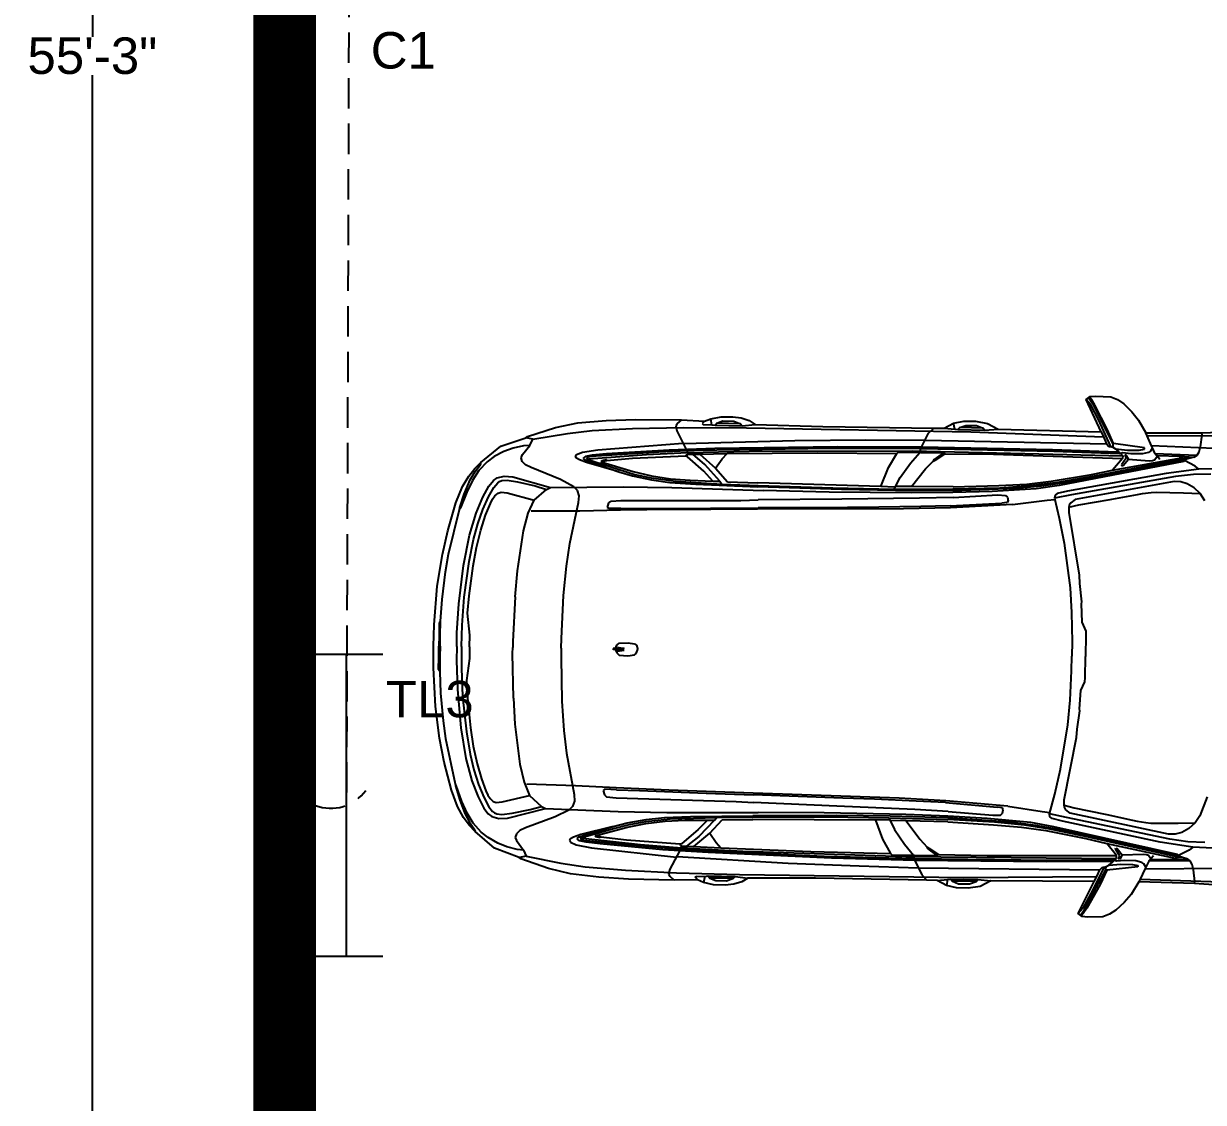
# Model space of a CAD drawing. Header units: inches. Extents: x 79 to 11386, y 236 to 3106.
# Drawn here: x 1384.3 to 1578.3, y 493.5 to 670.9 of the extents above; entities that cross this region are included whole.
import ezdxf

# ---------------------------------------------------------------- set-up
doc = ezdxf.new("R2010")
doc.units = ezdxf.units.IN
doc.header["$LTSCALE"] = 20
doc.header["$MEASUREMENT"] = 0
doc.linetypes.add('HIDDEN', pattern=[0.375, 0.25, -0.125])
for name, color, linetype in [('appliances', 180, 'Continuous'), ('AUDI', 27, 'Continuous'), ('Conduit', 100, 'HIDDEN'), ('dimension', 11, 'Continuous'), ('emergency_Bo', 220, 'Continuous'), ('hatch', 8, 'Continuous')]:
    doc.layers.add(name, color=color, linetype=linetype)
doc.styles.get("Standard").update_dxf_attribs({"font": 'arial.ttf', "height": 6})
doc.dimstyles.get("Standard").update_dxf_attribs({"dimtxt": 6, "dimasz": 6, "dimexe": 0.18, "dimexo": 0.0625, "dimgap": 0.09, "dimtad": 0, "dimtih": 1, "dimtoh": 1, "dimdec": 4, "dimzin": 0, "dimdsep": 46, "dimlunit": 4, "dimtxsty": 'Standard', "dimblk": 'OBLIQUE', "dimcen": 0.09, "dimadec": 0, "dimazin": 0, "dimtfac": 1, "dimtdec": 4, "dimtofl": 0, "dimtmove": 0, "dimatfit": 3, "dimfxl": 1, "dimtolj": 1, "dimtzin": 0, "dimarcsym": 0})

# ---------------------------------------------------------------- blocks, each defined once
blk = doc.blocks.new('_Oblique')
at = {"color": 0, "linetype": 'ByBlock', "lineweight": -2}
blk.add_line((-0.5, -0.5), (0.5, 0.5), dxfattribs=at)
blk = doc.blocks.new('*D109')
at = {"layer": 'Defpoints', "color": 0, "transparency": 16777216}
for p in [(1432.24, 997.1), (1395.6, 334.1), (1432.24, 334.1)]:
    blk.add_point(p, dxfattribs=at)
at = {"layer": 'dimension', "color": 0, "lineweight": -2, "transparency": 16777216}
for p, q in [((1432.18, 997.1), (1395.42, 997.1)), ((1395.6, 997.1), (1395.6, 668.76)), ((1395.6, 334.1), (1395.6, 662.45)), ((1432.18, 334.1), (1395.42, 334.1))]:
    blk.add_line(p, q, dxfattribs=at)
at = {"layer": 'dimension', "color": 0, "lineweight": -2, "transparency": 16777216, "xscale": 6, "yscale": 6, "zscale": 6}
for p, rotation in [((1395.6, 997.1), 90), ((1395.6, 334.1), 270)]:
    blk.add_blockref('_Oblique', p, dxfattribs=dict(at, rotation=rotation))
at = {"layer": 'dimension', "color": 0, "transparency": 16777216, "insert": (1395.6, 665.6), "char_height": 6, "attachment_point": 5}
blk.add_mtext('\\A1;55\'-3"', dxfattribs=at)
blk = doc.blocks.new('Top')
at = {"layer": 'AUDI'}
for p, q in [((3660.8, 15742.7), (3572.4, 15571.7)), ((3596.4, 15633.4), (3649.4, 15733.3)), ((3633.7, 15672.7), (3666.7, 15733.7)), ((3649.4, 15733.3), (3664.4, 15756.5)), ((3675, 15761.2), (3660.8, 15742.7)), ((3664.4, 15756.5), (3671.5, 15764.7)), ((3666.7, 15733.7), (3686.4, 15756.1)), ((3671.5, 15764.7), (3675, 15761.2)), ((3580.2, 15561.1), (3633.7, 15672.7)), ((3202.5, 15624), (3200.1, 15615.7)), ((3429.3, 15608.7), (3434.8, 15620.8)), ((3568.5, 15573.7), (3596.4, 15633.4)), ((3621.1, 15622.4), (3610.9, 15600.8)), ((4107, 15621.2), (4052, 15626.3)), ((4113.7, 15629.1), (4107, 15621.2)), ((4219.9, 15621.6), (4107, 15621.2)), ((4142, 15640.1), (4113.7, 15629.1)), ((4113.7, 15629.1), (4212.4, 15630.3)), ((4187.2, 15640.1), (4142, 15640.1)), ((4212.4, 15630.3), (4187.2, 15640.1)), ((4219.9, 15621.6), (4212.4, 15630.3)), ((4233.2, 15623.2), (4219.9, 15621.6)), ((4233.2, 15623.2), (4238, 15648.4)), ((4276.9, 15627.5), (4233.2, 15623.2)), ((4341.7, 15605.1), (4320.5, 15626.7)), ((5120.9, 15624), (5067.1, 15630.3)), ((5128, 15631.9), (5120.9, 15624)), ((5233.4, 15624), (5120.9, 15624)), ((5155.9, 15642.9), (5128, 15631.9)), ((5128, 15631.9), (5226.3, 15633)), ((5201.5, 15642.9), (5155.9, 15642.9)), ((5226.3, 15633), (5201.5, 15642.9)), ((5233.4, 15624), (5226.3, 15633)), ((5247.5, 15626), (5233.4, 15624)), ((5247.5, 15626), (5251.8, 15651.1)), ((5283.3, 15626.3), (5247.5, 15626)), ((5278.2, 15640.9), (5287.6, 15630.3)), ((5287.6, 15630.3), (5283.3, 15626.3)), ((5374.5, 15644), (5392.6, 15628.7)), ((5392.6, 15628.7), (5397.7, 15619.7)), ((5397.7, 15619.7), (5393, 15598)), ((3429.3, 15608.7), (2935.9, 15618.5)), ((3200.1, 15615.7), (3207.2, 15566.2)), ((3409.6, 15567), (3429.3, 15608.7)), ((3439.5, 15558.3), (3568.5, 15573.7)), ((3568.5, 15573.7), (3572.4, 15571.7)), ((3572.4, 15571.7), (3571.2, 15559.1)), ((3597.9, 15572.5), (3587.7, 15561.9)), ((3610.9, 15600.8), (3597.9, 15572.5)), ((4356.3, 15576), (3597.9, 15572.5)), ((4165.2, 15613.8), (3610.9, 15600.8)), ((5103.2, 15615.7), (4165.2, 15613.8)), ((4373.6, 15540.3), (4341.7, 15605.1)), ((4603.6, 15572.5), (4356.3, 15576)), ((4899.6, 15565.4), (4603.6, 15572.5)), ((5365.5, 15613), (5103.2, 15615.7)), ((5393, 15598), (5342.7, 15501.7)), ((5578.9, 15604.7), (5365.5, 15613)), ((5746.8, 15594.1), (5578.9, 15604.7)), ((5849.8, 15580.4), (5746.8, 15594.1)), ((5994.1, 15554), (5849.8, 15580.4)), ((3082.5, 15558.7), (3409.6, 15567)), ((3207.2, 15566.2), (3212.7, 15543.8)), ((3212.7, 15543.8), (3220.9, 15528.9)), ((3220.9, 15528.9), (3394.3, 15533.6)), ((3220.9, 15528.9), (3231.5, 15521.8)), ((3292.5, 15524.9), (3231.5, 15521.8)), ((3231.5, 15521.8), (3253.6, 15515.9)), ((3283.8, 15518.6), (3292.5, 15524.9)), ((3382.9, 15526.9), (3292.5, 15524.9)), ((3374.6, 15510.4), (3394.3, 15533.6)), ((3396.3, 15508.8), (3382.9, 15526.9)), ((3394.3, 15533.6), (3405.7, 15558.7)), ((3405.7, 15558.7), (3409.6, 15567)), ((3405.7, 15558.7), (3414.3, 15545)), ((3414.3, 15545), (3422.6, 15538.7)), ((3422.6, 15538.7), (3447.8, 15532.8)), ((3439.5, 15552.4), (3439.5, 15558.3)), ((3461.9, 15548.5), (3439.5, 15552.4)), ((3447.8, 15532.8), (3495.7, 15532)), ((3510.3, 15547.3), (3461.9, 15548.5)), ((3495.7, 15532), (3529.1, 15535.1)), ((3505.2, 15509.2), (3515.4, 15526.5)), ((3560.6, 15552), (3510.3, 15547.3)), ((3520.9, 15526.1), (3515, 15513.1)), ((3515.4, 15526.5), (3520.9, 15526.1)), ((3545.7, 15540.3), (3528.7, 15523.7)), ((4408.6, 15530), (3528.7, 15523.7)), ((3528.7, 15523.7), (3529.9, 15512.3)), ((3529.1, 15535.1), (3543.3, 15532)), ((3543.3, 15532), (3817.3, 15536.7)), ((3560.6, 15552), (3545.7, 15540.3)), ((3545.7, 15540.3), (3551.6, 15537.9)), ((3551.6, 15537.9), (3823.2, 15543)), ((3571.2, 15559.1), (3560.6, 15552)), ((3580.2, 15561.1), (3571.2, 15559.1)), ((3587.7, 15561.9), (3580.2, 15561.1)), ((3817.3, 15536.7), (4371.6, 15538.7)), ((3823.2, 15543), (4369.3, 15545.8)), ((4278.1, 15524.1), (4272.9, 15519.4)), ((4278.1, 15524.1), (4316.2, 15495.8)), ((4468.3, 15524.1), (4278.1, 15524.1)), ((4369.3, 15545.8), (4719.5, 15541.4)), ((4371.6, 15538.7), (4750.2, 15534.7)), ((4377.1, 15523.3), (4373.6, 15540.3)), ((4416, 15478.9), (4377.1, 15523.3)), ((5089.9, 15518.6), (4408.6, 15530)), ((4473.8, 15518.2), (4468.3, 15524.1)), ((4719.5, 15541.4), (5234.2, 15526.5)), ((4750.2, 15534.7), (5319.5, 15517.1)), ((5363.5, 15545.4), (4899.6, 15565.4)), ((5234.2, 15526.5), (5424.4, 15517.5)), ((5367.4, 15547.3), (5363.5, 15545.4)), ((5722.4, 15514.3), (5367.4, 15547.3)), ((5994.1, 15554), (6014.9, 15557.6)), ((6005.9, 15528.1), (5994.1, 15554)), ((6005.9, 15528.1), (6032.2, 15526.1)), ((6035.7, 15489.1), (6005.9, 15528.1)), ((6014.9, 15557.6), (6016.5, 15565.4)), ((6014.9, 15557.6), (6023.6, 15559.5)), ((6032.2, 15526.1), (6075.8, 15515.5)), ((3128.1, 15475), (3211.5, 15472.2)), ((3211.5, 15472.2), (3226.4, 15485.2)), ((3211.5, 15472.2), (3347.5, 15452.6)), ((3226.4, 15485.2), (3270.9, 15507.2)), ((3253.6, 15515.9), (3270.5, 15517.8)), ((3253.6, 15515.9), (3270.9, 15510)), ((3270.5, 15517.8), (3277.9, 15513.9)), ((3277.9, 15518.2), (3270.9, 15510)), ((3270.9, 15510), (3272, 15508.8)), ((3270.9, 15507.2), (3272, 15508.8)), ((3270.9, 15507.2), (3274.8, 15503.3)), ((3272, 15508.8), (3742.2, 15411.7)), ((3274.8, 15503.3), (3792.9, 15395.6)), ((3283.8, 15518.6), (3277.9, 15518.2)), ((3277.9, 15513.9), (3647.5, 15436.5)), ((3571.2, 15462.8), (3283.8, 15518.6)), ((3404.5, 15505.3), (3396.3, 15508.8)), ((3418.3, 15504.5), (3404.5, 15505.3)), ((3505.2, 15509.2), (3418.3, 15504.5)), ((3527.2, 15482.5), (3505.2, 15509.2)), ((3515, 15513.1), (3534.3, 15486)), ((3532.7, 15481.7), (3527.2, 15482.5)), ((4070.1, 15521), (3529.9, 15512.3)), ((3529.9, 15512.3), (3571.2, 15462.8)), ((3534.3, 15486), (3532.7, 15481.7)), ((4272.9, 15519.4), (4070.1, 15521)), ((4313, 15493.1), (4272.9, 15519.4)), ((4320.5, 15488.8), (4313, 15493.1)), ((4316.2, 15495.8), (4320.5, 15488.8)), ((4352.4, 15456.1), (4320.5, 15488.8)), ((4458.1, 15417.6), (4416, 15478.9)), ((4806.4, 15515.1), (4473.8, 15518.2)), ((4507.6, 15458.5), (4473.8, 15518.2)), ((5181.9, 15506.4), (4806.4, 15515.1)), ((5346.6, 15508), (5089.9, 15518.6)), ((5295.1, 15502.5), (5181.9, 15506.4)), ((5202.7, 15483.6), (5181.9, 15506.4)), ((5229, 15445.5), (5202.7, 15483.6)), ((5295.1, 15502.5), (5229, 15445.5)), ((5274.6, 15459.3), (5325.4, 15501.7)), ((5278.2, 15431), (5347.4, 15491.1)), ((5325.4, 15501.7), (5295.1, 15502.5)), ((5319.5, 15517.1), (5466.9, 15508)), ((5342.7, 15501.7), (5325.4, 15501.7)), ((5351.3, 15499), (5342.7, 15501.7)), ((5518, 15497.4), (5346.6, 15508)), ((5347.4, 15491.1), (5354.1, 15493.1)), ((5354.1, 15493.1), (5351.3, 15499)), ((5354.1, 15493.1), (5576.2, 15479.3)), ((5424.4, 15517.5), (5685.9, 15497.4)), ((5466.9, 15508), (5728.7, 15486.8)), ((5759, 15475), (5518, 15497.4)), ((5576.2, 15479.3), (5684.3, 15469.1)), ((5763.7, 15472.2), (5636.3, 15433.7)), ((5684.3, 15469.1), (5687, 15472)), ((5685.9, 15497.4), (5745.6, 15491.5)), ((5687.4, 15467.9), (5687, 15472)), ((5687, 15472), (5704.3, 15468.3)), ((5786.5, 15502.5), (5722.4, 15514.3)), ((5728.7, 15486.8), (5755.8, 15483.6)), ((5745.6, 15491.5), (5773.5, 15485.2)), ((5755.8, 15483.6), (5766.1, 15480.5)), ((5763.7, 15472.2), (5759, 15475)), ((5768.8, 15475.8), (5763.7, 15472.2)), ((5766.1, 15480.5), (5768.8, 15475.8)), ((5773.5, 15485.2), (5781.8, 15479.7)), ((5782.2, 15476.6), (5774.3, 15469.5)), ((5781.8, 15479.7), (5782.2, 15476.6)), ((5810.5, 15492.3), (5786.5, 15502.5)), ((5798.3, 15470.7), (5810.5, 15478.1)), ((5814.4, 15484.4), (5810.5, 15492.3)), ((5810.5, 15478.1), (5814.4, 15484.4)), ((6041.3, 15475.8), (6035.7, 15489.1)), ((6036.9, 15460.1), (6041.3, 15475.8)), ((6075.8, 15515.5), (6114, 15500.9)), ((6114, 15500.9), (6154.9, 15478.5)), ((6154.9, 15478.5), (6184, 15456.1)), ((3160.8, 15452.2), (3232.3, 15449.8)), ((3232.3, 15449.8), (3307.4, 15440)), ((3307.4, 15440), (3741, 15356.7)), ((3347.5, 15452.6), (3757.9, 15372)), ((3658.5, 15443.2), (3571.2, 15462.8)), ((3647.5, 15436.5), (3809.1, 15406.2)), ((3826.4, 15412.5), (3658.5, 15443.2)), ((4409.4, 15380.6), (4352.4, 15456.1)), ((4538.3, 15379.5), (4507.6, 15458.5)), ((5229, 15445.5), (5178.3, 15388.9)), ((5211, 15390.5), (5274.6, 15459.3)), ((5240.1, 15390.9), (5278.2, 15431)), ((5573, 15426.2), (5496.4, 15409.3)), ((5636.3, 15433.7), (5565.6, 15413.7)), ((5703.2, 15462), (5573, 15426.2)), ((5633.2, 15423.9), (5575, 15407.4)), ((5774.3, 15469.5), (5633.2, 15423.9)), ((5633.2, 15423.9), (5768.4, 15459.7)), ((5684.3, 15469.1), (5687.4, 15467.9)), ((5687.4, 15467.9), (5703.2, 15462)), ((5708.3, 15465.2), (5703.2, 15462)), ((5704.3, 15468.3), (5708.3, 15465.2)), ((5768.4, 15459.7), (5798.3, 15470.7)), ((5875.7, 15387.3), (5999.2, 15435.3)), ((5999.2, 15435.3), (6022.8, 15446.3)), ((6022.8, 15446.3), (6036.9, 15460.1)), ((6184, 15456.1), (6217.4, 15419.2)), ((6210.3, 15446.3), (6209.5, 15453.8)), ((6233.1, 15414.8), (6210.3, 15446.3)), ((3203.2, 15370.4), (3228.8, 15394.8)), ((3228.8, 15394.8), (3258.3, 15410.9)), ((3258.3, 15410.9), (3285.8, 15418.4)), ((3387.6, 15374), (3273.6, 15372.8)), ((3285.8, 15418.4), (3313.3, 15420)), ((3313.3, 15420), (3725.7, 15337.8)), ((3408.8, 15372), (3387.6, 15374)), ((3742.2, 15411.7), (3867.6, 15391.3)), ((3792.9, 15395.6), (3888.9, 15380.2)), ((3809.1, 15406.2), (3916, 15391.3)), ((3928.2, 15399.1), (3826.4, 15412.5)), ((3867.6, 15391.3), (3972.6, 15379.5)), ((3888.9, 15380.2), (4072.1, 15366.1)), ((3916, 15391.3), (4041.4, 15380.2)), ((4045.7, 15391.3), (3928.2, 15399.1)), ((3972.6, 15379.5), (4236.8, 15365.7)), ((4041.4, 15380.2), (4236.8, 15372.8)), ((4236.4, 15382.6), (4045.7, 15391.3)), ((4236.4, 15382.6), (4409.4, 15380.6)), ((4409.4, 15380.6), (4476.2, 15380.2)), ((4482.5, 15369.6), (4458.1, 15417.6)), ((4476.2, 15380.2), (4480.1, 15377.9)), ((4480.1, 15377.9), (4538.3, 15379.5)), ((4538.3, 15379.5), (5051, 15386.1)), ((5050.6, 15375.5), (4738.8, 15370)), ((5201.5, 15379.1), (5050.6, 15375.5)), ((5178.3, 15388.9), (5051, 15386.1)), ((5311.2, 15376.3), (5051, 15370)), ((5211, 15390.5), (5201.5, 15379.1)), ((5396.1, 15387.7), (5201.5, 15379.1)), ((5240.1, 15390.9), (5211, 15390.5)), ((5334.4, 15392.4), (5240.1, 15390.9)), ((5418.9, 15382.6), (5311.2, 15376.3)), ((5416.6, 15397.9), (5334.4, 15392.4)), ((5497.6, 15400.7), (5396.1, 15387.7)), ((5496.4, 15409.3), (5416.6, 15397.9)), ((5495.6, 15392), (5418.9, 15382.6)), ((5575, 15407.4), (5495.6, 15392)), ((5565.6, 15413.7), (5497.6, 15400.7)), ((5820.1, 15358), (5875.7, 15387.3)), ((6075.1, 15396), (5917, 15353.5)), ((6055.4, 15374.7), (5981.1, 15358.6)), ((6099, 15380.6), (6055.4, 15374.7)), ((6110.8, 15397.5), (6075.1, 15396)), ((6120.3, 15379.1), (6099, 15380.6)), ((6139.9, 15390.1), (6110.8, 15397.5)), ((6130.1, 15375.1), (6120.3, 15379.1)), ((6137.6, 15369.6), (6130.1, 15375.1)), ((6155.7, 15379.5), (6139.9, 15390.1)), ((6174.9, 15355.5), (6155.7, 15379.5)), ((6217.4, 15419.2), (6243.3, 15377.9)), ((6252.8, 15379.5), (6233.1, 15414.8)), ((6243.3, 15377.9), (6266.5, 15328.7)), ((6277.1, 15319.3), (6252.8, 15379.5)), ((3154.1, 15260.7), (3184, 15340.1)), ((3184, 15340.1), (3203.2, 15370.4)), ((3273.6, 15372.8), (3203.2, 15370.4)), ((3445, 15366.9), (3408.8, 15372)), ((3465.5, 15363), (3445, 15366.9)), ((3572.8, 15341.7), (3465.5, 15363)), ((3579.9, 15340.5), (3572.8, 15341.7)), ((3710, 15315.8), (3579.9, 15340.5)), ((3725.7, 15337.8), (3743.8, 15324)), ((3741, 15356.7), (3811.8, 15341.7)), ((3743.8, 15324), (3749.7, 15313.4)), ((3757.9, 15372), (3800.8, 15361)), ((3811.8, 15341.7), (3790.6, 15259.2)), ((3800.8, 15361), (3809.8, 15354.3)), ((3809.8, 15354.3), (3811.8, 15341.7)), ((3842.9, 15333.1), (3810.5, 15337)), ((3986.7, 15312.6), (3842.9, 15333.1)), ((4008.8, 15342.5), (4005.2, 15328)), ((4005.2, 15328), (4009.2, 15320.9)), ((4016.2, 15350.4), (4008.8, 15342.5)), ((4048.5, 15351.9), (4016.2, 15350.4)), ((4234.8, 15338.6), (4048.5, 15351.9)), ((4072.1, 15366.1), (4236.4, 15359)), ((4234.8, 15338.6), (4375.2, 15332.7)), ((4236.4, 15359), (4411.3, 15354.7)), ((4482.5, 15369.6), (4236.8, 15372.8)), ((4236.8, 15365.7), (4476.6, 15363)), ((4375.2, 15332.7), (4699.9, 15324)), ((4411.3, 15354.7), (4752.6, 15352.3)), ((4476.6, 15363), (4701.9, 15363.7)), ((4738.8, 15370), (4482.5, 15369.6)), ((4699.9, 15324), (5049, 15315)), ((4701.9, 15363.7), (5051, 15370)), ((4752.6, 15352.3), (5028.5, 15355.5)), ((5409.9, 15361.8), (5028.5, 15355.5)), ((5613.9, 15361), (5409.9, 15361.8)), ((5917, 15353.5), (5613.9, 15361)), ((5796.7, 15320.5), (5804.6, 15342.9)), ((5804.6, 15342.9), (5820.1, 15358)), ((5933.9, 15344.9), (5917, 15353.5)), ((5981.1, 15358.6), (5933.9, 15344.9)), ((5984.2, 15300.1), (5933.9, 15344.9)), ((6097.9, 15328.7), (5984.2, 15300.1)), ((6123.4, 15330.7), (6097.9, 15328.7)), ((6135.6, 15326.8), (6123.4, 15330.7)), ((6148.6, 15315), (6135.6, 15326.8)), ((6153.3, 15350), (6137.6, 15369.6)), ((6175.3, 15309.9), (6153.3, 15350)), ((6199.3, 15308.3), (6174.9, 15355.5)), ((6266.5, 15328.7), (6291.3, 15263.1)), ((3751.3, 15283.1), (3704.1, 15021.3)), ((3751.3, 15304.8), (3710, 15315.8)), ((3749.7, 15313.4), (3751.3, 15304.8)), ((3751.3, 15304.8), (3751.3, 15283.1)), ((3986.7, 15312.6), (4245.8, 15294.2)), ((4009.2, 15320.9), (4031.6, 15317.7)), ((4247.4, 15302.4), (4031.6, 15317.7)), ((4245.8, 15294.2), (4441.2, 15287.1)), ((4247.4, 15302.4), (4370.1, 15297.7)), ((4370.1, 15297.7), (4544.2, 15292.6)), ((4441.2, 15287.1), (5051, 15276.1)), ((4544.2, 15292.6), (4676.3, 15289.8)), ((4676.3, 15289.8), (5049, 15282.4)), ((5121.7, 15311.1), (5049, 15315)), ((5247.1, 15278), (5049, 15282.4)), ((5051, 15276.1), (5246.7, 15272.1)), ((5622.2, 15303.6), (5121.7, 15311.1)), ((5526.3, 15272.1), (5247.1, 15278)), ((5662.7, 15300.4), (5622.2, 15303.6)), ((5672.1, 15292.6), (5662.7, 15300.4)), ((5677.2, 15273.7), (5672.1, 15292.6)), ((5798.7, 15292.2), (5796.7, 15320.5)), ((5832.9, 15120.4), (5798.7, 15292.2)), ((6008.2, 15245), (5984.2, 15300.1)), ((6158, 15300.8), (6148.6, 15315)), ((6166.7, 15283.1), (6158, 15300.8)), ((6186.3, 15233.2), (6166.7, 15283.1)), ((6198.1, 15256.8), (6175.3, 15309.9)), ((6226.4, 15241.9), (6199.3, 15308.3)), ((6294.8, 15264.3), (6277.1, 15319.3)), ((3790.6, 15259.2), (3768.6, 15154.6)), ((5246.7, 15272.1), (5402.8, 15269)), ((5402.8, 15269), (5623.7, 15262.7)), ((5622.2, 15270.2), (5526.3, 15272.1)), ((5622.2, 15270.2), (5670.9, 15269)), ((5623.7, 15262.7), (5793.2, 15256.8)), ((5670.9, 15269), (5677.2, 15273.7)), ((5793.2, 15256.8), (5996, 15252.9)), ((6026.7, 15169.9), (6008.2, 15245)), ((6205.6, 15170.7), (6186.3, 15233.2)), ((6218.6, 15196.3), (6198.1, 15256.8)), ((6252.8, 15149.5), (6226.4, 15241.9)), ((6291.3, 15263.1), (6294.8, 15264.3)), ((6291.3, 15263.1), (6291.7, 15261.9)), ((6291.7, 15260.7), (6295.4, 15262.9)), ((6295.4, 15262.9), (6291.7, 15261.9)), ((6291.7, 15261.9), (6291.7, 15260.7)), ((6291.7, 15260.7), (6295.6, 15256)), ((6295.6, 15256), (6294.8, 15264.3)), ((6338.5, 15067.7), (6295.6, 15256)), ((6235.1, 15131), (6218.6, 15196.3)), ((3768.6, 15154.6), (3741, 14969)), ((6049.9, 15002.8), (6026.7, 15169.9)), ((6222.5, 15098), (6205.6, 15170.7)), ((6252, 15038.6), (6235.1, 15131)), ((6275.2, 15021.3), (6252.8, 15149.5)), ((5845.5, 15025.6), (5832.9, 15120.4)), ((6235.1, 15020.5), (6222.5, 15098)), ((6270.8, 14890.4), (6252, 15038.6)), ((6350.6, 14993.8), (6338.5, 15067.7)), ((3702.5, 14986.7), (3692.3, 14910.5)), ((3704.1, 15021.3), (3702.5, 14986.7)), ((5855.3, 14903.4), (5845.5, 15025.6)), ((6057.8, 14894.7), (6049.9, 15002.8)), ((6250, 14895.9), (6235.1, 15020.5)), ((6292.5, 14862.1), (6275.2, 15021.3)), ((6362.4, 14877.8), (6350.6, 14993.8)), ((3741, 14969), (3733.2, 14865.6)), ((3693.1, 14901.8), (3689.1, 14825.5)), ((3692.3, 14910.5), (3693.1, 14901.8)), ((5862, 14723.3), (5855.3, 14903.4)), ((6057.8, 14894.7), (6064.8, 14707.6)), ((6255.1, 14823.2), (6250, 14895.9)), ((6277.5, 14772.9), (6270.8, 14890.4)), ((3733.2, 14865.6), (3729.2, 14743.8)), ((6298.8, 14741), (6292.5, 14862.1)), ((6367.6, 14788.2), (6362.4, 14877.8)), ((3672.6, 14788.6), (3671.5, 14772.1)), ((3689.1, 14825.5), (3672.6, 14788.6)), ((6244.5, 14731.2), (6255.1, 14823.2)), ((6367.6, 14788.2), (6372.7, 14779.9)), ((6367.6, 14727.3), (6367.6, 14788.2)), ((3671.5, 14772.1), (3671.5, 14682.8)), ((3729.2, 14743.8), (3729.2, 14682.8)), ((6278.7, 14682.8), (6277.5, 14772.9)), ((6298.2, 14682.8), (6298.8, 14741)), ((6372.7, 14779.9), (6372.7, 14727.3)), ((5547.9, 14700.1), (5543.5, 14686.4)), ((5543.5, 14686.4), (5543.9, 14682.8)), ((5555.7, 14706), (5547.9, 14700.1)), ((5582.9, 14710), (5555.7, 14706)), ((5619.8, 14708.4), (5582.9, 14710)), ((5627.7, 14691.1), (5599.4, 14686.4)), ((5599.4, 14686.4), (5635.5, 14686)), ((5630, 14699), (5619.8, 14708.4)), ((5635.5, 14686), (5630, 14699)), ((5635.5, 14686), (5645.4, 14684.8)), ((5645.4, 14684.8), (5645.1, 14682.8)), ((5861.8, 14682.8), (5862, 14723.3)), ((6064.8, 14707.6), (6064.3, 14682.8)), ((6245, 14682.8), (6244.5, 14731.2)), ((6367.6, 14727.3), (6372.7, 14727.3)), ((6367.6, 14682.8), (6367.6, 14727.3)), ((6373.1, 14684), (6367.6, 14683.6)), ((6372.7, 14727.3), (6373, 14682.8)), ((3671.5, 14593.6), (3671.5, 14682.8)), ((3729.2, 14621.9), (3729.2, 14682.8)), ((5543.5, 14679.3), (5543.9, 14682.8)), ((5547.9, 14665.5), (5543.5, 14679.3)), ((5555.7, 14659.6), (5547.9, 14665.5)), ((5582.9, 14655.7), (5555.7, 14659.6)), ((5619.8, 14657.3), (5582.9, 14655.7)), ((5599.4, 14679.3), (5635.5, 14679.7)), ((5627.7, 14674.6), (5599.4, 14679.3)), ((5630, 14666.7), (5619.8, 14657.3)), ((5635.5, 14679.7), (5630, 14666.7)), ((5635.5, 14679.7), (5645.4, 14680.9)), ((5645.4, 14680.9), (5645.1, 14682.8)), ((5862, 14642.3), (5855.3, 14462.3)), ((5861.8, 14682.8), (5862, 14642.3)), ((6057.8, 14470.9), (6064.8, 14658.1)), ((6064.8, 14658.1), (6064.3, 14682.8)), ((6245, 14682.8), (6244.5, 14634.5)), ((6244.5, 14634.5), (6255.1, 14542.5)), ((6278.7, 14682.8), (6277.5, 14592.8)), ((6298.2, 14682.8), (6298.8, 14624.7)), ((6367.6, 14682.8), (6367.6, 14638.4)), ((6373.1, 14681.7), (6367.6, 14682)), ((6367.6, 14638.4), (6372.7, 14638.4)), ((6367.6, 14638.4), (6367.6, 14577.5)), ((6372.7, 14638.4), (6373, 14682.8)), ((6372.7, 14585.7), (6372.7, 14638.4)), ((3672.6, 14577.1), (3671.5, 14593.6)), ((3733.2, 14500), (3729.2, 14621.9)), ((6277.5, 14592.8), (6270.8, 14475.3)), ((6298.8, 14624.7), (6292.5, 14503.6)), ((6367.6, 14577.5), (6372.7, 14585.7)), ((3689.1, 14540.1), (3672.6, 14577.1)), ((3693.1, 14463.9), (3689.1, 14540.1)), ((6255.1, 14542.5), (6250, 14469.8)), ((6367.6, 14577.5), (6362.4, 14487.8)), ((3741, 14396.6), (3733.2, 14500)), ((6292.5, 14503.6), (6275.2, 14344.3)), ((6362.4, 14487.8), (6350.6, 14371.9)), ((3692.3, 14455.2), (3693.1, 14463.9)), ((3702.5, 14378.9), (3692.3, 14455.2)), ((5855.3, 14462.3), (5845.5, 14340)), ((6057.8, 14470.9), (6049.9, 14362.8)), ((6250, 14469.8), (6235.1, 14345.1)), ((6270.8, 14475.3), (6252, 14327)), ((3768.6, 14211.1), (3741, 14396.6)), ((3704.1, 14344.3), (3702.5, 14378.9)), ((3751.3, 14082.5), (3704.1, 14344.3)), ((5845.5, 14340), (5832.9, 14245.3)), ((6049.9, 14362.8), (6026.7, 14195.7)), ((6235.1, 14345.1), (6222.5, 14267.7)), ((6275.2, 14344.3), (6252.8, 14216.2)), ((6350.6, 14371.9), (6338.5, 14298)), ((6252, 14327), (6235.1, 14234.7)), ((6338.5, 14298), (6295.6, 14109.6)), ((5832.9, 14245.3), (5798.7, 14073.5)), ((6222.5, 14267.7), (6205.6, 14195)), ((3790.6, 14106.5), (3768.6, 14211.1)), ((6026.7, 14195.7), (6008.2, 14120.7)), ((6205.6, 14195), (6186.3, 14132.4)), ((6235.1, 14234.7), (6218.6, 14169.4)), ((6252.8, 14216.2), (6226.4, 14123.8)), ((6218.6, 14169.4), (6198.1, 14108.9)), ((3811.8, 14023.9), (3790.6, 14106.5)), ((5051, 14089.6), (5246.7, 14093.5)), ((5246.7, 14093.5), (5402.8, 14096.7)), ((5526.3, 14093.5), (5247.1, 14087.6)), ((5402.8, 14096.7), (5623.7, 14103)), ((5622.2, 14095.5), (5526.3, 14093.5)), ((5622.2, 14095.5), (5670.9, 14096.7)), ((5623.7, 14103), (5793.2, 14108.9)), ((5670.9, 14096.7), (5677.2, 14092)), ((5793.2, 14108.9), (5996, 14112.8)), ((6008.2, 14120.7), (5984.2, 14065.6)), ((6186.3, 14132.4), (6166.7, 14082.5)), ((6198.1, 14108.9), (6175.3, 14055.8)), ((6226.4, 14123.8), (6199.3, 14057.4)), ((6266.5, 14036.9), (6291.3, 14102.6)), ((6294.8, 14101.4), (6277.1, 14046.4)), ((6291.3, 14102.6), (6291.7, 14103.8)), ((6291.3, 14102.6), (6294.8, 14101.4)), ((6291.7, 14104.9), (6295.6, 14109.6)), ((6291.7, 14103.8), (6291.7, 14104.9)), ((6291.7, 14104.9), (6295.4, 14102.8)), ((6295.4, 14102.8), (6291.7, 14103.8)), ((6295.6, 14109.6), (6294.8, 14101.4)), ((3710, 14049.9), (3579.9, 14025.1)), ((3751.3, 14060.9), (3710, 14049.9)), ((3743.8, 14041.6), (3749.7, 14052.3)), ((3749.7, 14052.3), (3751.3, 14060.9)), ((3751.3, 14060.9), (3751.3, 14082.5)), ((3986.7, 14053), (3842.9, 14032.6)), ((3986.7, 14053), (4245.8, 14071.5)), ((4005.2, 14037.7), (4009.2, 14044.8)), ((4009.2, 14044.8), (4031.6, 14047.9)), ((4247.4, 14063.3), (4031.6, 14047.9)), ((4245.8, 14071.5), (4441.2, 14078.6)), ((4247.4, 14063.3), (4370.1, 14068)), ((4370.1, 14068), (4544.2, 14073.1)), ((4441.2, 14078.6), (5051, 14089.6)), ((4544.2, 14073.1), (4676.3, 14075.8)), ((4676.3, 14075.8), (5049, 14083.3)), ((4699.9, 14041.6), (5049, 14050.7)), ((5247.1, 14087.6), (5049, 14083.3)), ((5121.7, 14054.6), (5049, 14050.7)), ((5622.2, 14062.1), (5121.7, 14054.6)), ((5662.7, 14065.2), (5622.2, 14062.1)), ((5672.1, 14073.1), (5662.7, 14065.2)), ((5677.2, 14092), (5672.1, 14073.1)), ((5798.7, 14073.5), (5796.7, 14045.2)), ((5796.7, 14045.2), (5804.6, 14022.8)), ((5984.2, 14065.6), (5933.9, 14020.8)), ((6097.9, 14036.9), (5984.2, 14065.6)), ((6148.6, 14050.7), (6135.6, 14038.9)), ((6158, 14064.8), (6148.6, 14050.7)), ((6175.3, 14055.8), (6153.3, 14015.7)), ((6166.7, 14082.5), (6158, 14064.8)), ((6199.3, 14057.4), (6174.9, 14010.2)), ((6277.1, 14046.4), (6252.8, 13986.2)), ((3184, 14025.5), (3203.2, 13995.2)), ((3203.2, 13995.2), (3228.8, 13970.9)), ((3273.6, 13992.9), (3203.2, 13995.2)), ((3307.4, 13925.7), (3741, 14009)), ((3313.3, 13945.7), (3725.7, 14027.9)), ((3347.5, 13913.1), (3757.9, 13993.7)), ((3408.8, 13993.7), (3387.6, 13991.7)), ((3445, 13998.8), (3408.8, 13993.7)), ((3465.5, 14002.7), (3445, 13998.8)), ((3572.8, 14023.9), (3465.5, 14002.7)), ((3579.9, 14025.1), (3572.8, 14023.9)), ((3725.7, 14027.9), (3743.8, 14041.6)), ((3741, 14009), (3811.8, 14023.9)), ((3757.9, 13993.7), (3800.8, 14004.7)), ((3800.8, 14004.7), (3809.8, 14011.4)), ((3809.8, 14011.4), (3811.8, 14023.9)), ((3842.9, 14032.6), (3810.5, 14028.7)), ((3888.9, 13985.4), (4072.1, 13999.6)), ((3972.6, 13986.2), (4236.8, 14000)), ((4008.8, 14023.2), (4005.2, 14037.7)), ((4016.2, 14015.3), (4008.8, 14023.2)), ((4048.5, 14013.7), (4016.2, 14015.3)), ((4234.8, 14027.1), (4048.5, 14013.7)), ((4072.1, 13999.6), (4236.4, 14006.6)), ((4234.8, 14027.1), (4375.2, 14033)), ((4236.4, 14006.6), (4411.3, 14011)), ((4236.8, 14000), (4476.6, 14002.7)), ((4482.5, 13996), (4236.8, 13992.9)), ((4375.2, 14033), (4699.9, 14041.6)), ((4411.3, 14011), (4752.6, 14013.3)), ((4482.5, 13996), (4458.1, 13948.1)), ((4476.6, 14002.7), (4701.9, 14001.9)), ((4738.8, 13995.6), (4482.5, 13996)), ((4701.9, 14001.9), (5051, 13995.6)), ((5050.6, 13990.1), (4738.8, 13995.6)), ((4752.6, 14013.3), (5028.5, 14010.2)), ((5409.9, 14003.9), (5028.5, 14010.2)), ((5311.2, 13989.3), (5051, 13995.6)), ((5613.9, 14004.7), (5409.9, 14003.9)), ((5917, 14012.2), (5613.9, 14004.7)), ((5804.6, 14022.8), (5820.1, 14007.6)), ((5820.1, 14007.6), (5875.7, 13978.3)), ((5933.9, 14020.8), (5917, 14012.2)), ((6075.1, 13969.7), (5917, 14012.2)), ((5981.1, 14007), (5933.9, 14020.8)), ((6055.4, 13990.9), (5981.1, 14007)), ((6123.4, 14035), (6097.9, 14036.9)), ((6135.6, 14038.9), (6123.4, 14035)), ((6137.6, 13996), (6130.1, 13990.5)), ((6153.3, 14015.7), (6137.6, 13996)), ((6174.9, 14010.2), (6155.7, 13986.2)), ((6243.3, 13987.8), (6266.5, 14036.9)), ((3228.8, 13970.9), (3258.3, 13954.8)), ((3258.3, 13954.8), (3285.8, 13947.3)), ((3272, 13856.9), (3742.2, 13954)), ((3387.6, 13991.7), (3273.6, 13992.9)), ((3274.8, 13862.4), (3792.9, 13970.1)), ((3285.8, 13947.3), (3313.3, 13945.7)), ((3647.5, 13929.2), (3809.1, 13959.5)), ((3826.4, 13953.2), (3658.5, 13922.5)), ((3742.2, 13954), (3867.6, 13974.4)), ((3792.9, 13970.1), (3888.9, 13985.4)), ((3809.1, 13959.5), (3916, 13974.4)), ((3928.2, 13966.5), (3826.4, 13953.2)), ((3867.6, 13974.4), (3972.6, 13986.2)), ((3916, 13974.4), (4041.4, 13985.4)), ((4045.7, 13974.4), (3928.2, 13966.5)), ((4041.4, 13985.4), (4236.8, 13992.9)), ((4236.4, 13983.1), (4045.7, 13974.4)), ((4236.4, 13983.1), (4409.4, 13985)), ((4409.4, 13985), (4352.4, 13909.5)), ((4409.4, 13985), (4476.2, 13985.4)), ((4458.1, 13948.1), (4416, 13886.7)), ((4476.2, 13985.4), (4480.1, 13987.8)), ((4480.1, 13987.8), (4538.3, 13986.2)), ((4538.3, 13986.2), (4507.6, 13907.2)), ((4538.3, 13986.2), (5051, 13979.5)), ((5201.5, 13986.6), (5050.6, 13990.1)), ((5178.3, 13976.8), (5051, 13979.5)), ((5229, 13920.2), (5178.3, 13976.8)), ((5396.1, 13977.9), (5201.5, 13986.6)), ((5211, 13975.2), (5201.5, 13986.6)), ((5240.1, 13974.8), (5211, 13975.2)), ((5211, 13975.2), (5274.6, 13906.4)), ((5240.1, 13974.8), (5278.2, 13934.7)), ((5334.4, 13973.2), (5240.1, 13974.8)), ((5418.9, 13983.1), (5311.2, 13989.3)), ((5416.6, 13967.7), (5334.4, 13973.2)), ((5497.6, 13965), (5396.1, 13977.9)), ((5496.4, 13956.3), (5416.6, 13967.7)), ((5495.6, 13973.6), (5418.9, 13983.1)), ((5575, 13958.3), (5495.6, 13973.6)), ((5573, 13939.4), (5496.4, 13956.3)), ((5565.6, 13952), (5497.6, 13965)), ((5636.3, 13932), (5565.6, 13952)), ((5633.2, 13941.8), (5575, 13958.3)), ((5875.7, 13978.3), (5999.2, 13930.4)), ((6099, 13985), (6055.4, 13990.9)), ((6110.8, 13968.1), (6075.1, 13969.7)), ((6120.3, 13986.6), (6099, 13985)), ((6139.9, 13975.6), (6110.8, 13968.1)), ((6130.1, 13990.5), (6120.3, 13986.6)), ((6155.7, 13986.2), (6139.9, 13975.6)), ((6184, 13909.5), (6217.4, 13946.5)), ((6233.1, 13950.8), (6210.3, 13919.4)), ((6217.4, 13946.5), (6243.3, 13987.8)), ((6252.8, 13986.2), (6233.1, 13950.8)), ((3160.8, 13913.5), (3232.3, 13915.8)), ((3211.5, 13893.4), (3347.5, 13913.1)), ((3232.3, 13915.8), (3307.4, 13925.7)), ((3277.9, 13851.8), (3647.5, 13929.2)), ((3571.2, 13902.9), (3283.8, 13847)), ((3529.9, 13853.3), (3571.2, 13902.9)), ((3658.5, 13922.5), (3571.2, 13902.9)), ((4352.4, 13909.5), (4320.5, 13876.9)), ((4507.6, 13907.2), (4473.8, 13847.4)), ((5229, 13920.2), (5202.7, 13882)), ((5295.1, 13863.2), (5229, 13920.2)), ((5274.6, 13906.4), (5325.4, 13863.9)), ((5278.2, 13934.7), (5347.4, 13874.6)), ((5703.2, 13903.6), (5573, 13939.4)), ((5576.2, 13886.3), (5684.3, 13896.6)), ((5774.3, 13896.2), (5633.2, 13941.8)), ((5633.2, 13941.8), (5768.4, 13906)), ((5763.7, 13893.4), (5636.3, 13932)), ((5684.3, 13896.6), (5687.4, 13897.8)), ((5684.3, 13896.6), (5687, 13893.6)), ((5687.4, 13897.8), (5687, 13893.6)), ((5687, 13893.6), (5704.3, 13897.4)), ((5687.4, 13897.8), (5703.2, 13903.6)), ((5708.3, 13900.5), (5703.2, 13903.6)), ((5704.3, 13897.4), (5708.3, 13900.5)), ((5768.4, 13906), (5798.3, 13895)), ((5782.2, 13889.1), (5774.3, 13896.2)), ((5999.2, 13930.4), (6022.8, 13919.4)), ((6022.8, 13919.4), (6036.9, 13905.6)), ((6036.9, 13905.6), (6041.3, 13889.9)), ((6154.9, 13887.1), (6184, 13909.5)), ((6210.3, 13919.4), (6209.5, 13911.9)), ((3128.1, 13890.7), (3211.5, 13893.4)), ((3211.5, 13893.4), (3226.4, 13880.5)), ((3226.4, 13880.5), (3270.9, 13858.4)), ((3231.5, 13843.9), (3253.6, 13849.8)), ((3253.6, 13849.8), (3270.9, 13855.7)), ((3253.6, 13849.8), (3270.5, 13847.8)), ((3270.5, 13847.8), (3277.9, 13851.8)), ((3270.9, 13858.4), (3274.8, 13862.4)), ((3270.9, 13858.4), (3272, 13856.9)), ((3270.9, 13855.7), (3272, 13856.9)), ((3277.9, 13847.4), (3270.9, 13855.7)), ((3283.8, 13847), (3277.9, 13847.4)), ((3283.8, 13847), (3292.5, 13840.7)), ((3374.6, 13855.3), (3394.3, 13832.1)), ((3396.3, 13856.9), (3382.9, 13838.8)), ((3404.5, 13860.4), (3396.3, 13856.9)), ((3418.3, 13861.2), (3404.5, 13860.4)), ((3505.2, 13856.5), (3418.3, 13861.2)), ((3527.2, 13883.2), (3505.2, 13856.5)), ((3505.2, 13856.5), (3515.4, 13839.2)), ((3515, 13852.5), (3534.3, 13879.7)), ((3520.9, 13839.6), (3515, 13852.5)), ((3532.7, 13884), (3527.2, 13883.2)), ((3528.7, 13841.9), (3529.9, 13853.3)), ((4070.1, 13844.7), (3529.9, 13853.3)), ((3534.3, 13879.7), (3532.7, 13884)), ((4272.9, 13846.2), (4070.1, 13844.7)), ((4313, 13872.6), (4272.9, 13846.2)), ((4278.1, 13841.5), (4272.9, 13846.2)), ((4278.1, 13841.5), (4316.2, 13869.8)), ((4320.5, 13876.9), (4313, 13872.6)), ((4316.2, 13869.8), (4320.5, 13876.9)), ((4416, 13886.7), (4377.1, 13842.3)), ((5089.9, 13847), (4408.6, 13835.6)), ((4473.8, 13847.4), (4468.3, 13841.5)), ((4806.4, 13850.6), (4473.8, 13847.4)), ((4750.2, 13830.9), (5319.5, 13848.6)), ((5181.9, 13859.2), (4806.4, 13850.6)), ((5346.6, 13857.7), (5089.9, 13847)), ((5202.7, 13882), (5181.9, 13859.2)), ((5295.1, 13863.2), (5181.9, 13859.2)), ((5234.2, 13839.2), (5424.4, 13848.2)), ((5325.4, 13863.9), (5295.1, 13863.2)), ((5319.5, 13848.6), (5466.9, 13857.7)), ((5342.7, 13863.9), (5325.4, 13863.9)), ((5351.3, 13866.7), (5342.7, 13863.9)), ((5393, 13767.6), (5342.7, 13863.9)), ((5518, 13868.3), (5346.6, 13857.7)), ((5347.4, 13874.6), (5354.1, 13872.6)), ((5354.1, 13872.6), (5351.3, 13866.7)), ((5354.1, 13872.6), (5576.2, 13886.3)), ((5722.4, 13851.4), (5367.4, 13818.3)), ((5424.4, 13848.2), (5685.9, 13868.3)), ((5466.9, 13857.7), (5728.7, 13878.9)), ((5759, 13890.7), (5518, 13868.3)), ((5685.9, 13868.3), (5745.6, 13874.2)), ((5786.5, 13863.2), (5722.4, 13851.4)), ((5728.7, 13878.9), (5755.8, 13882)), ((5745.6, 13874.2), (5773.5, 13880.5)), ((5755.8, 13882), (5766.1, 13885.2)), ((5763.7, 13893.4), (5759, 13890.7)), ((5768.8, 13889.9), (5763.7, 13893.4)), ((5766.1, 13885.2), (5768.8, 13889.9)), ((5773.5, 13880.5), (5781.8, 13886)), ((5781.8, 13886), (5782.2, 13889.1)), ((5810.5, 13873.4), (5786.5, 13863.2)), ((5798.3, 13895), (5810.5, 13887.5)), ((5810.5, 13887.5), (5814.4, 13881.2)), ((5814.4, 13881.2), (5810.5, 13873.4)), ((6035.7, 13876.5), (6005.9, 13837.6)), ((6032.2, 13839.6), (6075.8, 13850.2)), ((6041.3, 13889.9), (6035.7, 13876.5)), ((6075.8, 13850.2), (6114, 13864.7)), ((6114, 13864.7), (6154.9, 13887.1)), ((3082.5, 13806.9), (3409.6, 13798.7)), ((3200.1, 13749.9), (3207.2, 13799.5)), ((3207.2, 13799.5), (3212.7, 13821.9)), ((3212.7, 13821.9), (3220.9, 13836.8)), ((3220.9, 13836.8), (3231.5, 13843.9)), ((3220.9, 13836.8), (3394.3, 13832.1)), ((3292.5, 13840.7), (3231.5, 13843.9)), ((3382.9, 13838.8), (3292.5, 13840.7)), ((3394.3, 13832.1), (3405.7, 13806.9)), ((3405.7, 13806.9), (3414.3, 13820.7)), ((3405.7, 13806.9), (3409.6, 13798.7)), ((3409.6, 13798.7), (3429.3, 13757)), ((3414.3, 13820.7), (3422.6, 13827)), ((3422.6, 13827), (3447.8, 13832.9)), ((3461.9, 13817.2), (3439.5, 13813.2)), ((3439.5, 13813.2), (3439.5, 13807.3)), ((3439.5, 13807.3), (3568.5, 13792)), ((3447.8, 13832.9), (3495.7, 13833.7)), ((3510.3, 13818.3), (3461.9, 13817.2)), ((3495.7, 13833.7), (3529.1, 13830.5)), ((3560.6, 13813.6), (3510.3, 13818.3)), ((3515.4, 13839.2), (3520.9, 13839.6)), ((4408.6, 13835.6), (3528.7, 13841.9)), ((3545.7, 13825.4), (3528.7, 13841.9)), ((3529.1, 13830.5), (3543.3, 13833.7)), ((3543.3, 13833.7), (3817.3, 13829)), ((3545.7, 13825.4), (3551.6, 13827.8)), ((3560.6, 13813.6), (3545.7, 13825.4)), ((3551.6, 13827.8), (3823.2, 13822.7)), ((3571.2, 13806.5), (3560.6, 13813.6)), ((3572.4, 13794), (3571.2, 13806.5)), ((3580.2, 13804.6), (3571.2, 13806.5)), ((3580.2, 13804.6), (3633.7, 13692.9)), ((3587.7, 13803.8), (3580.2, 13804.6)), ((3597.9, 13793.2), (3587.7, 13803.8)), ((3817.3, 13829), (4371.6, 13827)), ((3823.2, 13822.7), (4369.3, 13819.9)), ((4468.3, 13841.5), (4278.1, 13841.5)), ((4373.6, 13825.4), (4341.7, 13760.5)), ((4369.3, 13819.9), (4719.5, 13824.2)), ((4371.6, 13827), (4750.2, 13830.9)), ((4377.1, 13842.3), (4373.6, 13825.4)), ((4899.6, 13800.3), (4603.6, 13793.2)), ((4719.5, 13824.2), (5234.2, 13839.2)), ((5363.5, 13820.3), (4899.6, 13800.3)), ((5367.4, 13818.3), (5363.5, 13820.3)), ((5994.1, 13811.7), (5849.8, 13785.3)), ((6005.9, 13837.6), (5994.1, 13811.7)), ((5994.1, 13811.7), (6014.9, 13808.1)), ((6005.9, 13837.6), (6032.2, 13839.6)), ((6014.9, 13808.1), (6016.5, 13800.3)), ((6014.9, 13808.1), (6023.6, 13806.2)), ((3429.3, 13757), (2935.9, 13747.2)), ((3202.5, 13741.7), (3200.1, 13749.9)), ((3429.3, 13757), (3434.8, 13744.8)), ((3568.5, 13792), (3572.4, 13794)), ((3568.5, 13792), (3596.4, 13732.2)), ((3660.8, 13623), (3572.4, 13794)), ((3610.9, 13764.9), (3597.9, 13793.2)), ((4356.3, 13789.6), (3597.9, 13793.2)), ((3621.1, 13743.2), (3610.9, 13764.9)), ((4165.2, 13751.9), (3610.9, 13764.9)), ((5103.2, 13749.9), (4165.2, 13751.9)), ((4341.7, 13760.5), (4320.5, 13738.9)), ((4603.6, 13793.2), (4356.3, 13789.6)), ((5365.5, 13752.7), (5103.2, 13749.9)), ((5578.9, 13760.9), (5365.5, 13752.7)), ((5397.7, 13746), (5393, 13767.6)), ((5746.8, 13771.6), (5578.9, 13760.9)), ((5849.8, 13785.3), (5746.8, 13771.6)), ((3596.4, 13732.2), (3649.4, 13632.4)), ((4107, 13744.4), (4052, 13739.3)), ((4219.9, 13744), (4107, 13744.4)), ((4113.7, 13736.6), (4107, 13744.4)), ((4113.7, 13736.6), (4212.4, 13735.4)), ((4142, 13725.6), (4113.7, 13736.6)), ((4187.2, 13725.6), (4142, 13725.6)), ((4212.4, 13735.4), (4187.2, 13725.6)), ((4219.9, 13744), (4212.4, 13735.4)), ((4233.2, 13742.5), (4219.9, 13744)), ((4276.9, 13738.1), (4233.2, 13742.5)), ((4233.2, 13742.5), (4238, 13717.3)), ((5120.9, 13741.7), (5067.1, 13735.4)), ((5128, 13733.8), (5120.9, 13741.7)), ((5233.4, 13741.7), (5120.9, 13741.7)), ((5128, 13733.8), (5226.3, 13732.6)), ((5155.9, 13722.8), (5128, 13733.8)), ((5201.5, 13722.8), (5155.9, 13722.8)), ((5226.3, 13732.6), (5201.5, 13722.8)), ((5233.4, 13741.7), (5226.3, 13732.6)), ((5247.5, 13739.7), (5233.4, 13741.7)), ((5247.5, 13739.7), (5251.8, 13714.6)), ((5283.3, 13739.3), (5247.5, 13739.7)), ((5278.2, 13724.8), (5287.6, 13735.4)), ((5287.6, 13735.4), (5283.3, 13739.3)), ((5374.5, 13721.6), (5392.6, 13737)), ((5392.6, 13737), (5397.7, 13746)), ((3633.7, 13692.9), (3666.7, 13632)), ((3649.4, 13632.4), (3664.4, 13609.2)), ((3675, 13604.5), (3660.8, 13623)), ((3664.4, 13609.2), (3671.5, 13600.9)), ((3666.7, 13632), (3686.4, 13609.6)), ((3671.5, 13600.9), (3675, 13604.5))]:
    blk.add_line(p, q, dxfattribs=at)
blk.add_lwpolyline([(2825.8, 15644.8), (3202.5, 15624), (3434.8, 15620.8), (3466.2, 15673.5), (3494.2, 15707.7), (3529.1, 15740.4), (3555.5, 15757.7), (3583, 15768.3), (3647.1, 15771), (3669.5, 15769.1), (3686.4, 15756.1), (3621.1, 15622.4), (4052, 15626.3), (4096.4, 15649.9), (4147.1, 15658.2), (4195.1, 15657.4), (4238, 15648.4), (4276.9, 15627.5), (4320.5, 15626.7), (4784.4, 15625.6), (5067.1, 15630.3), (5092.6, 15646), (5125.6, 15656.6), (5161, 15660.9), (5209.8, 15660.2), (5251.8, 15651.1), (5278.2, 15640.9), (5374.5, 15644), (5566.4, 15643.3), (5689.4, 15636.6), (5807.7, 15624.8), (5900.9, 15603.5), (6016.5, 15565.4), (6023.6, 15559.5), (6127.3, 15522.2), (6209.5, 15453.8), (6235.1, 15427.8), (6258.7, 15395.6), (6284.6, 15351.2), (6310.9, 15283.1), (6343.2, 15166), (6364.4, 15066.1), (6383.3, 14933.7), (6393.9, 14772.9), (6394.7, 14682.8), (6393.9, 14592.8), (6383.3, 14432), (6364.4, 14299.5), (6343.2, 14199.7), (6310.9, 14082.5), (6284.6, 14014.5), (6258.7, 13970.1), (6235.1, 13937.8), (6209.5, 13911.9), (6127.3, 13843.5), (6023.6, 13806.2), (6016.5, 13800.3), (5900.9, 13762.1), (5807.7, 13740.9), (5689.4, 13729.1), (5566.4, 13722.4), (5374.5, 13721.6), (5278.2, 13724.8), (5251.8, 13714.6), (5209.8, 13705.5), (5161, 13704.7), (5125.6, 13709), (5092.6, 13719.7), (5067.1, 13735.4), (4784.4, 13740.1), (4320.5, 13738.9), (4276.9, 13738.1), (4238, 13717.3), (4195.1, 13708.3), (4147.1, 13707.5), (4096.4, 13715.7), (4052, 13739.3), (3621.1, 13743.2), (3686.4, 13609.6), (3669.5, 13596.6), (3647.1, 13594.6), (3583, 13597.4), (3555.5, 13608), (3529.1, 13625.3), (3494.2, 13657.9), (3466.2, 13692.1), (3434.8, 13744.8), (3202.5, 13741.7), (2825.8, 13720.8)], dxfattribs=at)

msp = doc.modelspace()

# ---------------------------------------------------------------- hatches: boundary and pattern name
at = {"layer": 'hatch'}
h = msp.add_hatch(dxfattribs=at)
h.set_pattern_fill('ANSI31', color=256)
h.paths.add_polyline_path([(1552.24168, 1007.10249), (1422.24168, 1007.10249), (1422.24168, 880.10249), (1422.24168, 755.10249), (1422.24168, 324.10249), (1605.24168, 324.10249), (1605.12798, 330.10141), (1608.12744, 330.15826), (1608.05268, 334.10249), (1432.24168, 334.10249), (1432.24168, 997.10249), (1552.24168, 997.10249)])
h.paths.add_polyline_path([(2266.24168, 1007.10249), (2256.24168, 1007.10249), (2135.24168, 1007.10249), (2131.24168, 1007.10249), (2125.24168, 1007.10249), (1985.24168, 1007.10249), (1672.24168, 1007.10249), (1672.24168, 997.10249), (1703.24168, 997.10249), (1709.24168, 997.10249), (1713.24168, 997.10249), (2125.24168, 997.10249), (2131.24168, 997.10249), (2256.24168, 997.10249), (2256.24168, 880.10249), (2256.24168, 876.10249), (2256.24168, 874.10249), (2256.24168, 527.10249), (2256.24168, 521.10249), (2256.24168, 334.10249), (2266.24168, 334.10249), (2266.24168, 364.10249)])
h.paths.add_polyline_path([(2266.24168, 334.10249), (2256.24168, 334.10249), (1686.06669, 334.10249), (1686.11343, 331.63635), (1689.11289, 331.6932), (1689.22659, 325.69428), (1686.22713, 325.63743), (1686.11343, 331.63635), (1683.11397, 331.5795), (1682.43178, 367.57304, 0.414213562), (1647.12044, 330.89731, 0.414213562), (1610.4447, 366.20865), (1611.1269, 330.21511), (1608.12744, 330.15826), (1608.24221, 324.10249), (1783.24168, 324.10249), (1937.24168, 324.10249), (2084.24168, 324.10249), (2266.24168, 324.10249)])
h.paths.add_polyline_path([(1610.4447, 366.20865), (1611.05322, 334.10249), (1646.9164, 334.10249, 0.388310072)], flags=17)
h.paths.add_polyline_path([(1682.43178, 367.57304, 0.38835357), (1647.20249, 334.10249), (1669.24168, 334.10249), (1675.24168, 334.10249), (1683.06615, 334.10249)], flags=17)
h.paths.add_polyline_path([(1686.11343, 331.63635), (1683.11397, 331.5795), (1683.06615, 334.10249), (1675.24168, 334.10249), (1669.24168, 334.10249), (1647.20249, 334.10249, 0.022276556), (1647.12044, 330.89731, 0.022314373), (1646.9164, 334.10249), (1611.05322, 334.10249), (1611.1269, 330.21511), (1608.12744, 330.15826), (1608.24221, 324.10249), (1783.24168, 324.10249), (1937.24168, 324.10249), (2084.24168, 324.10249), (2266.24168, 324.10249), (2266.24168, 334.10249), (2256.24168, 334.10249), (1686.06669, 334.10249), (1686.11343, 331.63635), (1689.11289, 331.6932), (1689.22659, 325.69428), (1686.22713, 325.63743)], flags=17)

# ---------------------------------------------------------------- linework, layer by layer
for p, q in [((1422.24168, 324.10249), (1422.24168, 1007.10249)), ((1432.24168, 334.10249), (1432.24168, 997.10249))]:
    msp.add_line(p, q)
at = {"layer": 'appliances'}
for p, q in [((1431.37193, 567.22269), (1443.37193, 567.22269)), ((1437.37193, 517.53022), (1437.37193, 567.22269)), ((1443.37193, 517.53022), (1431.37193, 517.53022))]:
    msp.add_line(p, q, dxfattribs=at)
at = {"layer": 'Conduit'}
msp.add_line((1437.90529, 721.96684), (1437.37193, 542.37646), dxfattribs=at)
msp.add_arc((1434.8068, 549.01549), 7.11735, 248.8749572, 324.0030962, dxfattribs=at)

# ---------------------------------------------------------------- block references
at = {"layer": 'emergency_Bo', "xscale": 0.03937007874015748, "yscale": 0.03937007874015748, "zscale": 0.03937007874015748, "rotation": 179.0983703612589}
msp.add_blockref('Top', (1712.5404, 1142.57155), dxfattribs=at)

# ---------------------------------------------------------------- texts
at = {"layer": 'appliances', "insert": (1443.85856, 562.84885), "char_height": 6, "attachment_point": 1}
msp.add_mtext_dynamic_manual_height_columns('TL3', width=28.1232914, gutter_width=30, heights=[0], dxfattribs=at)
at = {"layer": 'Conduit', "insert": (1441.37222, 669.52354), "char_height": 6, "attachment_point": 1}
msp.add_mtext_dynamic_manual_height_columns('C1', width=36.0361801, gutter_width=30, heights=[0], dxfattribs=at)

# ---------------------------------------------------------------- dimensions: what is measured, and where the dimension line sits
at = {"layer": 'dimension'}
dim = msp.add_linear_dim(base=(1395.60476, 334.10249), p1=(1432.24168, 997.10249), p2=(1432.24168, 334.10249), angle=90, dimstyle='Standard', dxfattribs=at)
dim.commit()
dim.dimension.update_dxf_attribs({"geometry": '*D109', "text_midpoint": (1395.60476, 665.60249)})

doc.saveas('drawing.dxf')
